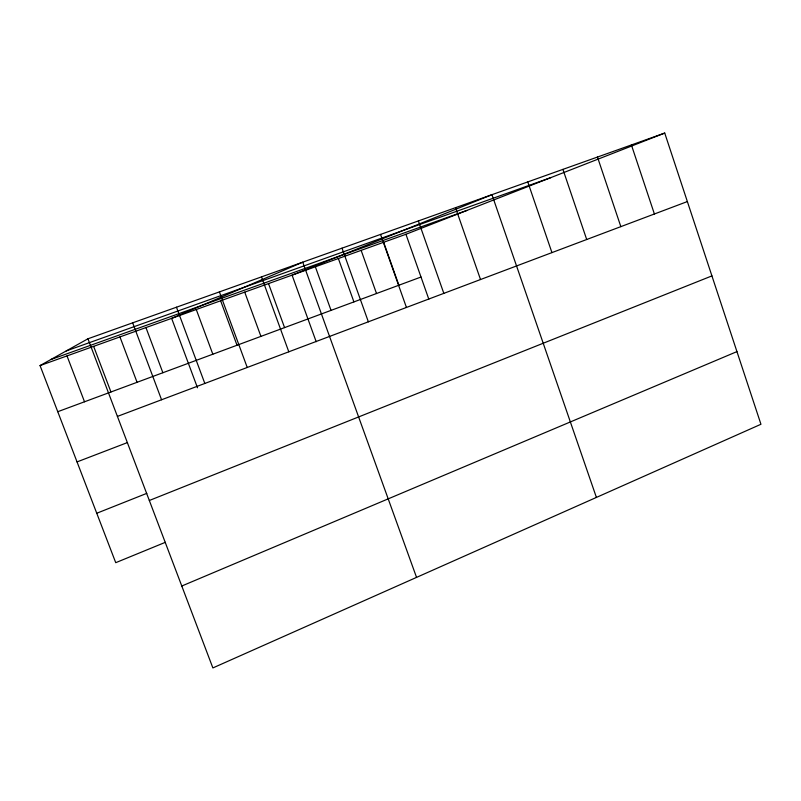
<?xml version="1.0" encoding="UTF-8"?>
<svg xmlns="http://www.w3.org/2000/svg" width="801" height="801" viewBox="0 0 801 801"><rect width="100%" height="100%" fill="white"/><g stroke="black" fill="none" stroke-linecap="round" stroke-linejoin="round"><path stroke-width="1.2" d="M165.376 542.307L115.734 562.682L40.05 365.586L87.95 338.783L664.73 133.066L760.95 424.27L212.876 667.934L87.95 338.783M181.787 586.012L736.94 351.609M149.326 500.495L711.929 275.894M96.751 513.251L146.803 493.356M40.05 365.586L405.937 234.282L664.73 133.066M77.036 461.917L127.519 442.542M117.407 416.41L687.368 201.562M57.762 411.704L421.006 277.026M66.233 350.938L550.928 177.582M50.894 359.529L467.033 210.393M67.004 355.914L84.516 401.782M93.637 346.362L110.949 391.989M119.95 336.921L137.061 382.297M145.952 327.589L162.873 372.735M132.656 322.833L161.562 399.759M176.47 307.214L204.826 383.459M197.497 387.784L171.634 318.367L302.738 262.177L416.55 577.391M196.275 309.526L212.826 354.212M219.404 291.894L247.229 367.469M220.635 300.786L237.016 345.241M244.716 292.145L260.926 336.38M268.525 283.594L284.565 327.609M261.486 276.886L288.801 351.799M316.185 341.707L292.075 275.154L491.964 194.683L596.405 497.431M315.354 266.793L331.053 310.377M342.017 248.17L368.36 321.812M338.372 258.533L353.912 301.897M361.141 250.363L376.52 293.516M383.669 242.282L398.888 285.226M380.555 234.423L406.437 307.454M405.937 234.282L428.815 299.184M418.382 220.926L443.824 293.366M455.509 207.689L480.52 279.529M527.769 181.917L551.939 252.615M562.923 169.371L586.702 239.509M597.466 157.056L620.845 226.643M631.398 144.951L654.397 213.987"/></g></svg>
